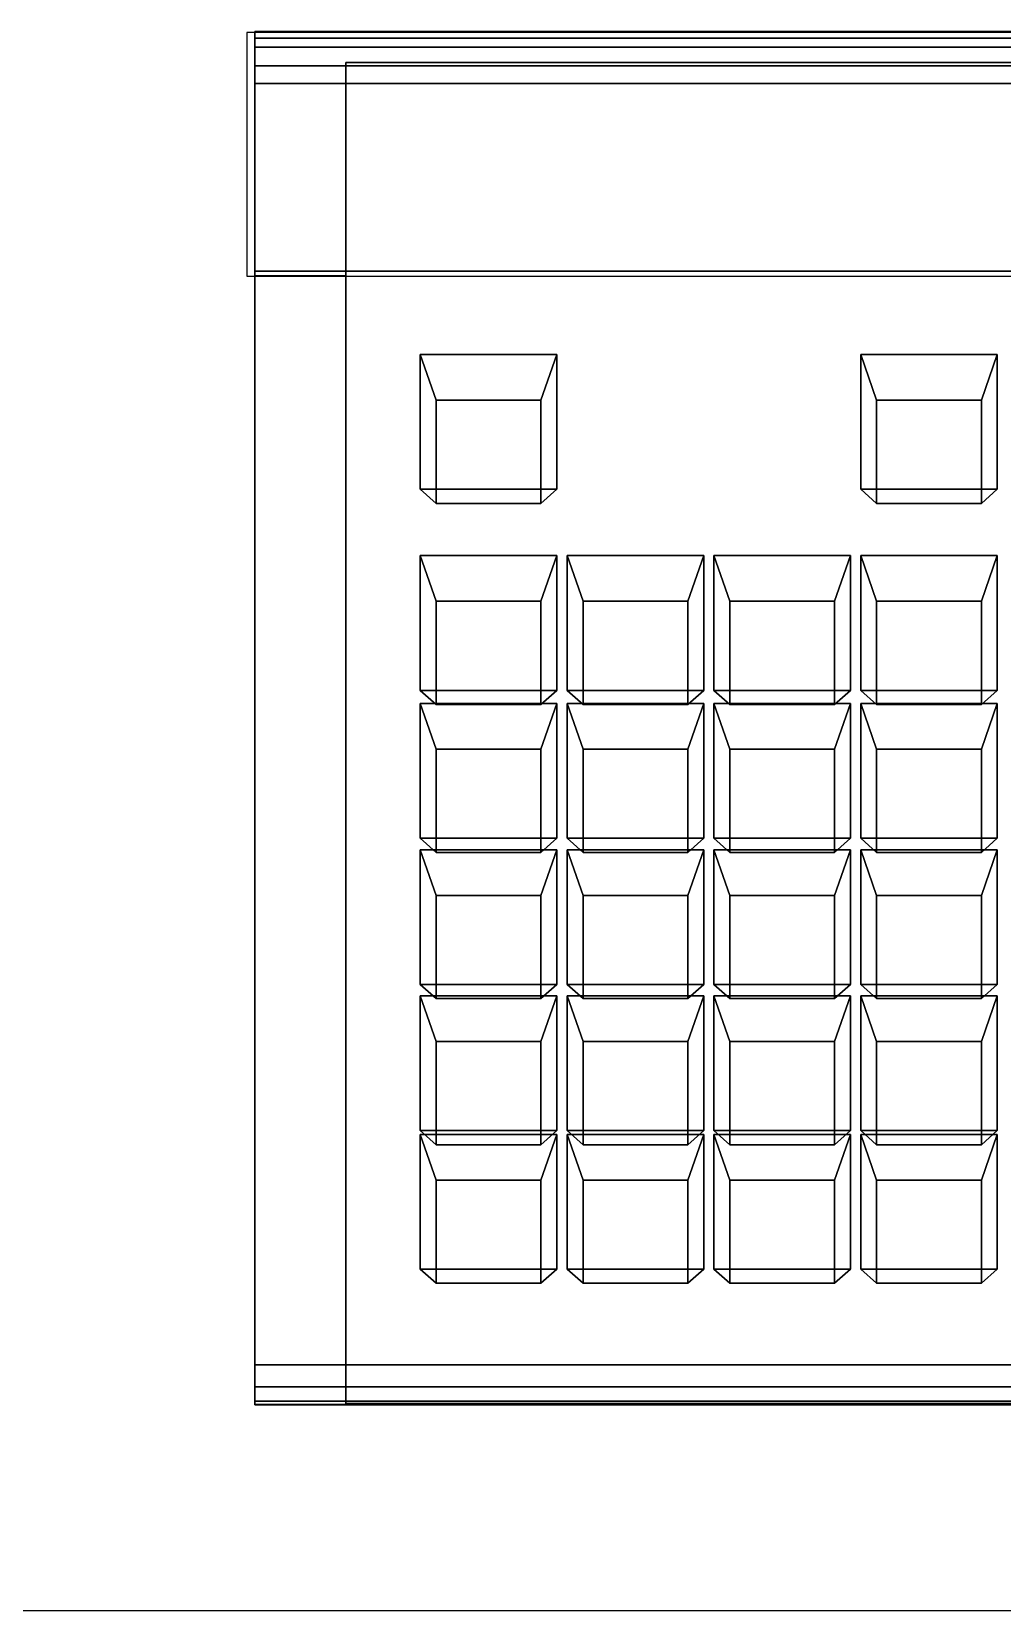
# Model space of a CAD drawing. Header units: millimetres. Extents: x 4513 to 24862, y 3359 to 11488.
# Drawn here: x 5457.4 to 5564, y 10880.2 to 11053.7 of the extents above; entities that cross this region are included whole.
import ezdxf

# ---------------------------------------------------------------- set-up
doc = ezdxf.new("R2010")
doc.units = ezdxf.units.MM
doc.layers.add('dwgmodels.com', color=169, linetype='Continuous')

msp = doc.modelspace()

# ---------------------------------------------------------------- linework, layer by layer
for p, q in [((5481, 11053.57), (5481, 11026.79)), ((5931.56, 11053.57), (5481, 11053.57)), ((5481.84, 11051.9), (5481.84, 10902.9)), ((5932.4, 11051.9), (5481.84, 11051.9)), ((5481, 11026.79), (5931.56, 11026.79)), ((5481.84, 10902.9), (5932.4, 10902.9))]:
    msp.add_line(p, q)
for points, invisible_edges in [([(5481.9, 11053.66, 16.95), (5491.9, 11050.27, 16.95), (5491.9, 11026.82, 16.95)], 13), ([(5481.9, 11053.66, 16.95), (5491.9, 11026.82, 16.95), (5481.9, 11026.82, 16.95)], 1), ([(5481.9, 11051.94, 24.89), (5481.9, 11052.93, 22.5), (5481.9, 11053.66, 16.95)], 12), ([(5481.9, 11051.94, 24.89), (5481.9, 11053.66, 16.95), (5481.9, 11026.82, 16.95)], 13), ([(5931.9, 11052.93, 22.5), (5481.9, 11053.66, 16.95), (5481.9, 11052.93, 22.5)], 1), ([(5931.9, 11052.93, 22.5), (5931.9, 11053.66, 16.95), (5481.9, 11053.66, 16.95)], 12), ([(5931.9, 11053.66, 16.95), (5921.9, 11050.27, 16.95), (5481.9, 11053.66, 16.95)], 3), ([(5481.9, 11053.66, 16.95), (5921.9, 11050.27, 16.95), (5491.9, 11050.27, 16.95)], 13), ([(5931.9, 11051.94, 24.89), (5931.9, 11052.93, 22.5), (5481.9, 11051.94, 24.89)], 2), ([(5931.9, 11052.93, 22.5), (5481.9, 11052.93, 22.5), (5481.9, 11051.94, 24.89)], 12), ([(5481.9, 11047.97, 26.85), (5481.9, 11049.88, 26.46), (5481.9, 11051.94, 24.89)], 12), ([(5481.9, 11049.88, 26.46), (5931.9, 11051.94, 24.89), (5481.9, 11051.94, 24.89)], 1), ([(5481.9, 11049.88, 26.46), (5931.9, 11049.88, 26.46), (5931.9, 11051.94, 24.89)], 12), ([(5931.9, 11049.88, 26.46), (5481.9, 11049.88, 26.46), (5481.9, 11047.97, 26.85)], 12), ([(5481.9, 11047.97, 26.85), (5931.9, 11047.97, 26.85), (5931.9, 11049.88, 26.46)], 12), ([(5491.9, 11050.27, 16.95), (5491.9, 10902.82, 1.85), (5491.9, 11026.82, 16.95)], 3), ([(5491.9, 11050.27, 16.95), (5491.9, 11050.27, 1.85), (5491.9, 10902.82, 1.85)], 12), ([(5921.9, 11050.27, 16.95), (5921.9, 11050.27, 1.85), (5491.9, 11050.27, 16.95)], 2), ([(5921.9, 11050.27, 1.85), (5491.9, 11050.27, 1.85), (5491.9, 11050.27, 16.95)], 12), ([(5491.9, 10902.82, 1.85), (5491.9, 11050.27, 1.85), (5921.9, 11050.27, 1.85)], 12), ([(5921.9, 11050.27, 1.85), (5921.9, 10902.82, 1.85), (5491.9, 10902.82, 1.85)], 12), ([(5481.9, 10907.22, 12.28), (5481.9, 11027.35, 26.85), (5481.9, 11047.97, 26.85)], 12), ([(5931.9, 11027.35, 26.85), (5931.9, 11047.97, 26.85), (5481.9, 11027.35, 26.85)], 2), ([(5931.9, 11047.97, 26.85), (5481.9, 11047.97, 26.85), (5481.9, 11027.35, 26.85)], 12), ([(5931.9, 11027.35, 26.85), (5481.9, 11027.35, 26.85), (5481.9, 10907.22, 12.28)], 12), ([(5481.9, 10907.22, 12.28), (5931.9, 10907.22, 12.28), (5931.9, 11027.35, 26.85)], 12), ([(5481.9, 11026.82, 16.95), (5481.9, 10902.82, 7.31), (5481.9, 10903.22, 9.27)], 13), ([(5481.9, 11026.82, 16.95), (5481.9, 10902.82, 2.63), (5481.9, 10902.82, 7.31)], 12), ([(5491.9, 10902.99, 2.65), (5481.9, 10902.82, 2.63), (5481.9, 11026.82, 16.95)], 13), ([(5491.9, 10902.99, 2.65), (5481.9, 11026.82, 16.95), (5491.9, 11026.82, 16.95)], 1), ([(5491.9, 10902.82, 1.85), (5491.9, 10902.99, 2.65), (5491.9, 11026.82, 16.95)], 12), ([(5500.06, 11018.19, 13.38), (5515.06, 11003.4, 10.91), (5500.06, 11003.4, 10.91)], 1), ([(5515.06, 11003.4, 10.91), (5500.06, 11018.19, 13.38), (5515.06, 11018.19, 13.38)], 1), ([(5515.06, 11018.19, 13.38), (5500.06, 11018.19, 13.38), (5501.81, 11013.18, 32.82)], 12), ([(5500.06, 11018.19, 13.38), (5500.06, 11003.4, 10.91), (5501.81, 11001.84, 30.93)], 12), ([(5501.81, 11001.84, 30.93), (5501.81, 11013.18, 32.82), (5500.06, 11018.19, 13.38)], 12), ([(5501.81, 11013.18, 32.82), (5513.31, 11013.18, 32.82), (5515.06, 11018.19, 13.38)], 12), ([(5515.06, 11003.4, 10.91), (5515.06, 11018.19, 13.38), (5513.31, 11013.18, 32.82)], 12), ([(5548.41, 11018.19, 13.38), (5563.41, 11018.19, 13.38), (5563.41, 11003.4, 10.91)], 12), ([(5548.41, 11018.19, 13.38), (5563.41, 11003.4, 10.91), (5548.41, 11003.4, 10.91)], 1), ([(5548.41, 11018.19, 13.38), (5548.41, 11003.4, 10.91), (5550.16, 11001.84, 30.93)], 12), ([(5550.16, 11001.84, 30.93), (5550.16, 11013.18, 32.82), (5548.41, 11018.19, 13.38)], 12), ([(5563.41, 11018.19, 13.38), (5548.41, 11018.19, 13.38), (5550.16, 11013.18, 32.82)], 12), ([(5550.16, 11013.18, 32.82), (5561.66, 11013.18, 32.82), (5563.41, 11018.19, 13.38)], 12), ([(5563.41, 11003.4, 10.91), (5563.41, 11018.19, 13.38), (5561.66, 11001.84, 30.93)], 2), ([(5563.41, 11018.19, 13.38), (5561.66, 11013.18, 32.82), (5561.66, 11001.84, 30.93)], 12), ([(5513.31, 11013.18, 32.82), (5501.81, 11001.84, 30.93), (5513.31, 11001.84, 30.93)], 1), ([(5513.31, 11013.18, 32.82), (5501.81, 11013.18, 32.82), (5501.81, 11001.84, 30.93)], 12), ([(5515.06, 11003.4, 10.91), (5513.31, 11013.18, 32.82), (5513.31, 11001.84, 30.93)], 1), ([(5550.16, 11013.18, 32.82), (5550.16, 11001.84, 30.93), (5561.66, 11001.84, 30.93)], 12), ([(5561.66, 11001.84, 30.93), (5561.66, 11013.18, 32.82), (5550.16, 11013.18, 32.82)], 12), ([(5500.06, 11003.4, 10.91), (5513.31, 11001.84, 30.93), (5501.81, 11001.84, 30.93)], 1), ([(5500.06, 11003.4, 10.91), (5515.06, 11003.4, 10.91), (5513.31, 11001.84, 30.93)], 12), ([(5548.41, 11003.4, 10.91), (5563.41, 11003.4, 10.91), (5550.16, 11001.84, 30.93)], 2), ([(5563.41, 11003.4, 10.91), (5561.66, 11001.84, 30.93), (5550.16, 11001.84, 30.93)], 12), ([(5515.06, 10996.1, 10.25), (5515.06, 10981.3, 7.79), (5500.06, 10996.1, 10.25)], 2), ([(5500.06, 10996.1, 10.25), (5515.06, 10981.3, 7.79), (5500.06, 10981.3, 7.79)], 1), ([(5515.06, 10996.1, 10.25), (5500.06, 10996.1, 10.25), (5513.31, 10991.09, 29.69)], 2), ([(5500.06, 10996.1, 10.25), (5501.81, 10991.09, 29.69), (5513.31, 10991.09, 29.69)], 12), ([(5500.06, 10981.3, 7.79), (5501.81, 10991.09, 29.69), (5500.06, 10996.1, 10.25)], 1), ([(5515.06, 10996.1, 10.25), (5513.31, 10991.09, 29.69), (5513.31, 10979.74, 27.8)], 12), ([(5513.31, 10979.74, 27.8), (5515.06, 10981.3, 7.79), (5515.06, 10996.1, 10.25)], 12), ([(5531.18, 10996.1, 10.25), (5531.18, 10981.3, 7.79), (5516.18, 10996.1, 10.25)], 2), ([(5516.18, 10996.1, 10.25), (5531.18, 10981.3, 7.79), (5516.18, 10981.3, 7.79)], 1), ([(5516.18, 10981.3, 7.79), (5517.93, 10991.09, 29.69), (5516.18, 10996.1, 10.25)], 1), ([(5531.18, 10996.1, 10.25), (5516.18, 10996.1, 10.25), (5517.93, 10991.09, 29.69)], 12), ([(5531.18, 10996.1, 10.25), (5517.93, 10991.09, 29.69), (5529.43, 10991.09, 29.69)], 1), ([(5531.18, 10996.1, 10.25), (5529.43, 10991.09, 29.69), (5529.43, 10979.74, 27.8)], 12), ([(5529.43, 10979.74, 27.8), (5531.18, 10981.3, 7.79), (5531.18, 10996.1, 10.25)], 12), ([(5532.3, 10996.1, 10.25), (5547.3, 10981.3, 7.79), (5532.3, 10981.3, 7.79)], 1), ([(5547.3, 10981.3, 7.79), (5532.3, 10996.1, 10.25), (5547.3, 10996.1, 10.25)], 1), ([(5532.3, 10996.1, 10.25), (5532.3, 10981.3, 7.79), (5534.05, 10979.74, 27.8)], 12), ([(5534.05, 10979.74, 27.8), (5534.05, 10991.09, 29.69), (5532.3, 10996.1, 10.25)], 12), ([(5547.3, 10996.1, 10.25), (5532.3, 10996.1, 10.25), (5534.05, 10991.09, 29.69)], 12), ([(5534.05, 10991.09, 29.69), (5545.55, 10991.09, 29.69), (5547.3, 10996.1, 10.25)], 12), ([(5547.3, 10996.1, 10.25), (5545.55, 10991.09, 29.69), (5547.3, 10981.3, 7.79)], 2), ([(5563.41, 10996.1, 10.25), (5563.41, 10981.3, 7.79), (5548.41, 10981.3, 7.79)], 12), ([(5563.41, 10996.1, 10.25), (5548.41, 10981.3, 7.79), (5548.41, 10996.1, 10.25)], 1), ([(5548.41, 10996.1, 10.25), (5550.16, 10979.74, 27.8), (5550.16, 10991.09, 29.69)], 1), ([(5548.41, 10996.1, 10.25), (5548.41, 10981.3, 7.79), (5550.16, 10979.74, 27.8)], 12), ([(5563.41, 10996.1, 10.25), (5548.41, 10996.1, 10.25), (5550.16, 10991.09, 29.69)], 12), ([(5563.41, 10996.1, 10.25), (5550.16, 10991.09, 29.69), (5561.66, 10991.09, 29.69)], 1), ([(5563.41, 10981.3, 7.79), (5563.41, 10996.1, 10.25), (5561.66, 10991.09, 29.69)], 12), ([(5500.06, 10981.3, 7.79), (5501.81, 10979.74, 27.8), (5501.81, 10991.09, 29.69)], 12), ([(5501.81, 10991.09, 29.69), (5501.81, 10979.74, 27.8), (5513.31, 10991.09, 29.69)], 2), ([(5501.81, 10979.74, 27.8), (5513.31, 10979.74, 27.8), (5513.31, 10991.09, 29.69)], 12), ([(5516.18, 10981.3, 7.79), (5517.93, 10979.74, 27.8), (5517.93, 10991.09, 29.69)], 12), ([(5529.43, 10991.09, 29.69), (5517.93, 10979.74, 27.8), (5529.43, 10979.74, 27.8)], 1), ([(5529.43, 10991.09, 29.69), (5517.93, 10991.09, 29.69), (5517.93, 10979.74, 27.8)], 12), ([(5534.05, 10991.09, 29.69), (5534.05, 10979.74, 27.8), (5545.55, 10979.74, 27.8)], 12), ([(5545.55, 10979.74, 27.8), (5545.55, 10991.09, 29.69), (5534.05, 10991.09, 29.69)], 12), ([(5545.55, 10991.09, 29.69), (5545.55, 10979.74, 27.8), (5547.3, 10981.3, 7.79)], 12), ([(5561.66, 10991.09, 29.69), (5550.16, 10991.09, 29.69), (5550.16, 10979.74, 27.8)], 12), ([(5550.16, 10979.74, 27.8), (5561.66, 10979.74, 27.8), (5561.66, 10991.09, 29.69)], 12), ([(5561.66, 10991.09, 29.69), (5561.66, 10979.74, 27.8), (5563.41, 10981.3, 7.79)], 12), ([(5500.06, 10981.3, 7.79), (5515.06, 10981.3, 7.79), (5501.81, 10979.74, 27.8)], 2), ([(5515.06, 10981.3, 7.79), (5513.31, 10979.74, 27.8), (5501.81, 10979.74, 27.8)], 12), ([(5517.93, 10979.74, 27.8), (5516.18, 10981.3, 7.79), (5531.18, 10981.3, 7.79)], 12), ([(5531.18, 10981.3, 7.79), (5529.43, 10979.74, 27.8), (5517.93, 10979.74, 27.8)], 12), ([(5534.05, 10979.74, 27.8), (5532.3, 10981.3, 7.79), (5547.3, 10981.3, 7.79)], 12), ([(5547.3, 10981.3, 7.79), (5545.55, 10979.74, 27.8), (5534.05, 10979.74, 27.8)], 12), ([(5548.41, 10981.3, 7.79), (5561.66, 10979.74, 27.8), (5550.16, 10979.74, 27.8)], 1), ([(5548.41, 10981.3, 7.79), (5563.41, 10981.3, 7.79), (5561.66, 10979.74, 27.8)], 12), ([(5515.06, 10979.84, 7.96), (5515.06, 10965.05, 5.5), (5500.06, 10979.84, 7.96)], 2), ([(5500.06, 10979.84, 7.96), (5515.06, 10965.05, 5.5), (5500.06, 10965.05, 5.5)], 1), ([(5515.06, 10979.84, 7.96), (5500.06, 10979.84, 7.96), (5501.81, 10974.83, 27.4)], 12), ([(5500.06, 10979.84, 7.96), (5501.81, 10963.49, 25.51), (5501.81, 10974.83, 27.4)], 1), ([(5500.06, 10979.84, 7.96), (5500.06, 10965.05, 5.5), (5501.81, 10963.49, 25.51)], 12), ([(5501.81, 10974.83, 27.4), (5513.31, 10974.83, 27.4), (5515.06, 10979.84, 7.96)], 12), ([(5515.06, 10979.84, 7.96), (5513.31, 10974.83, 27.4), (5515.06, 10965.05, 5.5)], 2), ([(5516.18, 10979.84, 7.96), (5531.18, 10979.84, 7.96), (5531.18, 10965.05, 5.5)], 12), ([(5516.18, 10979.84, 7.96), (5531.18, 10965.05, 5.5), (5516.18, 10965.05, 5.5)], 1), ([(5531.18, 10979.84, 7.96), (5516.18, 10979.84, 7.96), (5517.93, 10974.83, 27.4)], 12), ([(5516.18, 10979.84, 7.96), (5517.93, 10963.49, 25.51), (5517.93, 10974.83, 27.4)], 1), ([(5516.18, 10979.84, 7.96), (5516.18, 10965.05, 5.5), (5517.93, 10963.49, 25.51)], 12), ([(5517.93, 10974.83, 27.4), (5529.43, 10974.83, 27.4), (5531.18, 10979.84, 7.96)], 12), ([(5531.18, 10965.05, 5.5), (5531.18, 10979.84, 7.96), (5529.43, 10974.83, 27.4)], 12), ([(5547.3, 10979.84, 7.96), (5532.3, 10965.05, 5.5), (5532.3, 10979.84, 7.96)], 1), ([(5532.3, 10965.05, 5.5), (5547.3, 10979.84, 7.96), (5547.3, 10965.05, 5.5)], 1), ([(5532.3, 10979.84, 7.96), (5534.05, 10963.49, 25.51), (5534.05, 10974.83, 27.4)], 1), ([(5532.3, 10979.84, 7.96), (5532.3, 10965.05, 5.5), (5534.05, 10963.49, 25.51)], 12), ([(5547.3, 10979.84, 7.96), (5532.3, 10979.84, 7.96), (5534.05, 10974.83, 27.4)], 12), ([(5547.3, 10979.84, 7.96), (5534.05, 10974.83, 27.4), (5545.55, 10974.83, 27.4)], 1), ([(5547.3, 10979.84, 7.96), (5545.55, 10974.83, 27.4), (5545.55, 10963.49, 25.51)], 12), ([(5545.55, 10963.49, 25.51), (5547.3, 10965.05, 5.5), (5547.3, 10979.84, 7.96)], 12), ([(5548.41, 10979.84, 7.96), (5563.41, 10979.84, 7.96), (5563.41, 10965.05, 5.5)], 12), ([(5548.41, 10979.84, 7.96), (5563.41, 10965.05, 5.5), (5548.41, 10965.05, 5.5)], 1), ([(5548.41, 10979.84, 7.96), (5548.41, 10965.05, 5.5), (5550.16, 10963.49, 25.51)], 12), ([(5550.16, 10963.49, 25.51), (5550.16, 10974.83, 27.4), (5548.41, 10979.84, 7.96)], 12), ([(5563.41, 10979.84, 7.96), (5548.41, 10979.84, 7.96), (5550.16, 10974.83, 27.4)], 12), ([(5550.16, 10974.83, 27.4), (5561.66, 10974.83, 27.4), (5563.41, 10979.84, 7.96)], 12), ([(5563.41, 10965.05, 5.5), (5563.41, 10979.84, 7.96), (5561.66, 10963.49, 25.51)], 2), ([(5563.41, 10979.84, 7.96), (5561.66, 10974.83, 27.4), (5561.66, 10963.49, 25.51)], 12), ([(5513.31, 10974.83, 27.4), (5501.81, 10974.83, 27.4), (5501.81, 10963.49, 25.51)], 12), ([(5501.81, 10963.49, 25.51), (5513.31, 10963.49, 25.51), (5513.31, 10974.83, 27.4)], 12), ([(5513.31, 10974.83, 27.4), (5513.31, 10963.49, 25.51), (5515.06, 10965.05, 5.5)], 12), ([(5529.43, 10974.83, 27.4), (5517.93, 10974.83, 27.4), (5517.93, 10963.49, 25.51)], 12), ([(5517.93, 10963.49, 25.51), (5529.43, 10963.49, 25.51), (5529.43, 10974.83, 27.4)], 12), ([(5531.18, 10965.05, 5.5), (5529.43, 10974.83, 27.4), (5529.43, 10963.49, 25.51)], 1), ([(5545.55, 10974.83, 27.4), (5534.05, 10974.83, 27.4), (5534.05, 10963.49, 25.51)], 12), ([(5534.05, 10963.49, 25.51), (5545.55, 10963.49, 25.51), (5545.55, 10974.83, 27.4)], 12), ([(5561.66, 10974.83, 27.4), (5550.16, 10974.83, 27.4), (5561.66, 10963.49, 25.51)], 2), ([(5550.16, 10974.83, 27.4), (5550.16, 10963.49, 25.51), (5561.66, 10963.49, 25.51)], 12), ([(5500.06, 10965.05, 5.5), (5513.31, 10963.49, 25.51), (5501.81, 10963.49, 25.51)], 1), ([(5500.06, 10965.05, 5.5), (5515.06, 10965.05, 5.5), (5513.31, 10963.49, 25.51)], 12), ([(5517.93, 10963.49, 25.51), (5516.18, 10965.05, 5.5), (5531.18, 10965.05, 5.5)], 12), ([(5531.18, 10965.05, 5.5), (5529.43, 10963.49, 25.51), (5517.93, 10963.49, 25.51)], 12), ([(5547.3, 10965.05, 5.5), (5545.55, 10963.49, 25.51), (5532.3, 10965.05, 5.5)], 2), ([(5545.55, 10963.49, 25.51), (5534.05, 10963.49, 25.51), (5532.3, 10965.05, 5.5)], 12), ([(5548.41, 10965.05, 5.5), (5563.41, 10965.05, 5.5), (5561.66, 10963.49, 25.51)], 12), ([(5561.66, 10963.49, 25.51), (5550.16, 10963.49, 25.51), (5548.41, 10965.05, 5.5)], 12), ([(5500.06, 10963.8, 5.67), (5500.06, 10949, 3.21), (5501.81, 10947.44, 23.22)], 12), ([(5515.06, 10963.8, 5.67), (5515.06, 10949, 3.21), (5500.06, 10949, 3.21)], 12), ([(5515.06, 10963.8, 5.67), (5500.06, 10949, 3.21), (5500.06, 10963.8, 5.67)], 1), ([(5515.06, 10963.8, 5.67), (5500.06, 10963.8, 5.67), (5513.31, 10958.78, 25.11)], 2), ([(5500.06, 10963.8, 5.67), (5501.81, 10958.78, 25.11), (5513.31, 10958.78, 25.11)], 12), ([(5501.81, 10947.44, 23.22), (5501.81, 10958.78, 25.11), (5500.06, 10963.8, 5.67)], 12), ([(5515.06, 10949, 3.21), (5515.06, 10963.8, 5.67), (5513.31, 10947.44, 23.22)], 2), ([(5515.06, 10963.8, 5.67), (5513.31, 10958.78, 25.11), (5513.31, 10947.44, 23.22)], 12), ([(5516.18, 10963.8, 5.67), (5516.18, 10949, 3.21), (5517.93, 10947.44, 23.22)], 12), ([(5516.18, 10949, 3.21), (5531.18, 10963.8, 5.67), (5531.18, 10949, 3.21)], 1), ([(5531.18, 10963.8, 5.67), (5516.18, 10949, 3.21), (5516.18, 10963.8, 5.67)], 1), ([(5516.18, 10963.8, 5.67), (5517.93, 10947.44, 23.22), (5517.93, 10958.78, 25.11)], 1), ([(5531.18, 10963.8, 5.67), (5516.18, 10963.8, 5.67), (5517.93, 10958.78, 25.11)], 12), ([(5531.18, 10963.8, 5.67), (5517.93, 10958.78, 25.11), (5529.43, 10958.78, 25.11)], 1), ([(5529.43, 10947.44, 23.22), (5531.18, 10949, 3.21), (5531.18, 10963.8, 5.67)], 12), ([(5531.18, 10963.8, 5.67), (5529.43, 10958.78, 25.11), (5529.43, 10947.44, 23.22)], 12), ([(5532.3, 10963.8, 5.67), (5532.3, 10949, 3.21), (5534.05, 10947.44, 23.22)], 12), ([(5532.3, 10963.8, 5.67), (5547.3, 10963.8, 5.67), (5547.3, 10949, 3.21)], 12), ([(5532.3, 10963.8, 5.67), (5547.3, 10949, 3.21), (5532.3, 10949, 3.21)], 1), ([(5532.3, 10963.8, 5.67), (5534.05, 10947.44, 23.22), (5534.05, 10958.78, 25.11)], 1), ([(5547.3, 10963.8, 5.67), (5532.3, 10963.8, 5.67), (5534.05, 10958.78, 25.11)], 12), ([(5547.3, 10963.8, 5.67), (5534.05, 10958.78, 25.11), (5545.55, 10958.78, 25.11)], 1), ([(5545.55, 10947.44, 23.22), (5547.3, 10949, 3.21), (5547.3, 10963.8, 5.67)], 12), ([(5547.3, 10963.8, 5.67), (5545.55, 10958.78, 25.11), (5545.55, 10947.44, 23.22)], 12), ([(5563.41, 10963.8, 5.67), (5563.41, 10949, 3.21), (5548.41, 10963.8, 5.67)], 2), ([(5548.41, 10963.8, 5.67), (5563.41, 10949, 3.21), (5548.41, 10949, 3.21)], 1), ([(5548.41, 10949, 3.21), (5550.16, 10958.78, 25.11), (5548.41, 10963.8, 5.67)], 1), ([(5563.41, 10963.8, 5.67), (5548.41, 10963.8, 5.67), (5550.16, 10958.78, 25.11)], 12), ([(5550.16, 10958.78, 25.11), (5561.66, 10958.78, 25.11), (5563.41, 10963.8, 5.67)], 12), ([(5563.41, 10949, 3.21), (5563.41, 10963.8, 5.67), (5561.66, 10958.78, 25.11)], 12), ([(5513.31, 10958.78, 25.11), (5501.81, 10947.44, 23.22), (5513.31, 10947.44, 23.22)], 1), ([(5513.31, 10958.78, 25.11), (5501.81, 10958.78, 25.11), (5501.81, 10947.44, 23.22)], 12), ([(5529.43, 10958.78, 25.11), (5517.93, 10958.78, 25.11), (5517.93, 10947.44, 23.22)], 12), ([(5517.93, 10947.44, 23.22), (5529.43, 10947.44, 23.22), (5529.43, 10958.78, 25.11)], 12), ([(5545.55, 10958.78, 25.11), (5534.05, 10958.78, 25.11), (5534.05, 10947.44, 23.22)], 12), ([(5534.05, 10947.44, 23.22), (5545.55, 10947.44, 23.22), (5545.55, 10958.78, 25.11)], 12), ([(5548.41, 10949, 3.21), (5550.16, 10947.44, 23.22), (5550.16, 10958.78, 25.11)], 12), ([(5561.66, 10958.78, 25.11), (5550.16, 10947.44, 23.22), (5561.66, 10947.44, 23.22)], 1), ([(5561.66, 10958.78, 25.11), (5550.16, 10958.78, 25.11), (5550.16, 10947.44, 23.22)], 12), ([(5561.66, 10958.78, 25.11), (5561.66, 10947.44, 23.22), (5563.41, 10949, 3.21)], 12), ([(5500.06, 10949, 3.21), (5513.31, 10947.44, 23.22), (5501.81, 10947.44, 23.22)], 1), ([(5500.06, 10949, 3.21), (5515.06, 10949, 3.21), (5513.31, 10947.44, 23.22)], 12), ([(5500.06, 10947.75, 3.8), (5501.81, 10931.39, 21.35), (5501.81, 10942.74, 23.24)], 1), ([(5500.06, 10947.75, 3.8), (5500.06, 10932.95, 1.33), (5501.81, 10931.39, 21.35)], 12), ([(5500.06, 10947.75, 3.8), (5513.31, 10942.74, 23.24), (5515.06, 10947.75, 3.8)], 1), ([(5500.06, 10947.75, 3.8), (5501.81, 10942.74, 23.24), (5513.31, 10942.74, 23.24)], 12), ([(5500.06, 10947.75, 3.8), (5515.06, 10947.75, 3.8), (5500.06, 10932.95, 1.33)], 2), ([(5500.06, 10932.95, 1.33), (5515.06, 10947.75, 3.8), (5515.06, 10932.95, 1.33)], 1), ([(5515.06, 10947.75, 3.8), (5513.31, 10942.74, 23.24), (5513.31, 10931.39, 21.35)], 12), ([(5513.31, 10931.39, 21.35), (5515.06, 10932.95, 1.33), (5515.06, 10947.75, 3.8)], 12), ([(5531.18, 10949, 3.21), (5529.43, 10947.44, 23.22), (5516.18, 10949, 3.21)], 2), ([(5529.43, 10947.44, 23.22), (5517.93, 10947.44, 23.22), (5516.18, 10949, 3.21)], 12), ([(5531.18, 10947.75, 3.8), (5516.18, 10947.75, 3.8), (5517.93, 10942.74, 23.24)], 12), ([(5516.18, 10947.75, 3.8), (5516.18, 10932.95, 1.33), (5517.93, 10931.39, 21.35)], 12), ([(5517.93, 10931.39, 21.35), (5517.93, 10942.74, 23.24), (5516.18, 10947.75, 3.8)], 12), ([(5516.18, 10947.75, 3.8), (5531.18, 10932.95, 1.33), (5516.18, 10932.95, 1.33)], 1), ([(5531.18, 10932.95, 1.33), (5516.18, 10947.75, 3.8), (5531.18, 10947.75, 3.8)], 1), ([(5517.93, 10942.74, 23.24), (5529.43, 10942.74, 23.24), (5531.18, 10947.75, 3.8)], 12), ([(5531.18, 10947.75, 3.8), (5529.43, 10942.74, 23.24), (5529.43, 10931.39, 21.35)], 12), ([(5529.43, 10931.39, 21.35), (5531.18, 10932.95, 1.33), (5531.18, 10947.75, 3.8)], 12), ([(5547.3, 10949, 3.21), (5534.05, 10947.44, 23.22), (5532.3, 10949, 3.21)], 1), ([(5532.3, 10947.75, 3.8), (5532.3, 10932.95, 1.33), (5534.05, 10931.39, 21.35)], 12), ([(5534.05, 10931.39, 21.35), (5534.05, 10942.74, 23.24), (5532.3, 10947.75, 3.8)], 12), ([(5532.3, 10947.75, 3.8), (5534.05, 10942.74, 23.24), (5547.3, 10947.75, 3.8)], 2), ([(5547.3, 10947.75, 3.8), (5547.3, 10932.95, 1.33), (5532.3, 10947.75, 3.8)], 2), ([(5532.3, 10947.75, 3.8), (5547.3, 10932.95, 1.33), (5532.3, 10932.95, 1.33)], 1), ([(5547.3, 10949, 3.21), (5545.55, 10947.44, 23.22), (5534.05, 10947.44, 23.22)], 12), ([(5534.05, 10942.74, 23.24), (5545.55, 10942.74, 23.24), (5547.3, 10947.75, 3.8)], 12), ([(5547.3, 10932.95, 1.33), (5547.3, 10947.75, 3.8), (5545.55, 10931.39, 21.35)], 2), ([(5547.3, 10947.75, 3.8), (5545.55, 10942.74, 23.24), (5545.55, 10931.39, 21.35)], 12), ([(5550.16, 10947.44, 23.22), (5548.41, 10949, 3.21), (5563.41, 10949, 3.21)], 12), ([(5550.16, 10942.74, 23.24), (5548.41, 10947.75, 3.8), (5548.41, 10932.95, 1.33)], 12), ([(5563.41, 10947.75, 3.8), (5548.41, 10947.75, 3.8), (5550.16, 10942.74, 23.24)], 12), ([(5548.41, 10947.75, 3.8), (5563.41, 10932.95, 1.33), (5548.41, 10932.95, 1.33)], 1), ([(5563.41, 10932.95, 1.33), (5548.41, 10947.75, 3.8), (5563.41, 10947.75, 3.8)], 1), ([(5563.41, 10949, 3.21), (5561.66, 10947.44, 23.22), (5550.16, 10947.44, 23.22)], 12), ([(5550.16, 10942.74, 23.24), (5561.66, 10942.74, 23.24), (5563.41, 10947.75, 3.8)], 12), ([(5563.41, 10932.95, 1.33), (5563.41, 10947.75, 3.8), (5561.66, 10931.39, 21.35)], 2), ([(5563.41, 10947.75, 3.8), (5561.66, 10942.74, 23.24), (5561.66, 10931.39, 21.35)], 12), ([(5501.81, 10942.74, 23.24), (5501.81, 10931.39, 21.35), (5513.31, 10931.39, 21.35)], 12), ([(5513.31, 10931.39, 21.35), (5513.31, 10942.74, 23.24), (5501.81, 10942.74, 23.24)], 12), ([(5529.43, 10942.74, 23.24), (5517.93, 10942.74, 23.24), (5529.43, 10931.39, 21.35)], 2), ([(5517.93, 10942.74, 23.24), (5517.93, 10931.39, 21.35), (5529.43, 10931.39, 21.35)], 12), ([(5545.55, 10942.74, 23.24), (5534.05, 10942.74, 23.24), (5545.55, 10931.39, 21.35)], 2), ([(5534.05, 10942.74, 23.24), (5534.05, 10931.39, 21.35), (5545.55, 10931.39, 21.35)], 12), ([(5548.41, 10932.95, 1.33), (5550.16, 10931.39, 21.35), (5550.16, 10942.74, 23.24)], 12), ([(5550.16, 10931.39, 21.35), (5561.66, 10931.39, 21.35), (5561.66, 10942.74, 23.24)], 12), ([(5561.66, 10942.74, 23.24), (5550.16, 10942.74, 23.24), (5550.16, 10931.39, 21.35)], 12), ([(5500.06, 10932.95, 1.33), (5515.06, 10932.95, 1.33), (5501.81, 10931.39, 21.35)], 2), ([(5500.06, 10932.53, 1.5), (5500.06, 10917.74, -0.96), (5501.81, 10916.18, 19.06)], 12), ([(5501.81, 10916.18, 19.06), (5501.81, 10927.52, 20.95), (5500.06, 10932.53, 1.5)], 12), ([(5515.06, 10932.53, 1.5), (5515.06, 10917.74, -0.96), (5500.06, 10917.74, -0.96)], 12), ([(5515.06, 10932.53, 1.5), (5500.06, 10917.74, -0.96), (5500.06, 10932.53, 1.5)], 1), ([(5500.06, 10932.53, 1.5), (5501.81, 10927.52, 20.95), (5513.31, 10927.52, 20.95)], 12), ([(5513.31, 10927.52, 20.95), (5515.06, 10932.53, 1.5), (5500.06, 10932.53, 1.5)], 12), ([(5515.06, 10932.95, 1.33), (5513.31, 10931.39, 21.35), (5501.81, 10931.39, 21.35)], 12), ([(5515.06, 10932.53, 1.5), (5513.31, 10927.52, 20.95), (5515.06, 10917.74, -0.96)], 2), ([(5516.18, 10932.95, 1.33), (5531.18, 10932.95, 1.33), (5529.43, 10931.39, 21.35)], 12), ([(5529.43, 10931.39, 21.35), (5517.93, 10931.39, 21.35), (5516.18, 10932.95, 1.33)], 12), ([(5516.18, 10932.53, 1.5), (5517.93, 10916.18, 19.06), (5517.93, 10927.52, 20.95)], 1), ([(5516.18, 10932.53, 1.5), (5516.18, 10917.74, -0.96), (5517.93, 10916.18, 19.06)], 12), ([(5531.18, 10932.53, 1.5), (5531.18, 10917.74, -0.96), (5516.18, 10932.53, 1.5)], 2), ([(5516.18, 10932.53, 1.5), (5531.18, 10917.74, -0.96), (5516.18, 10917.74, -0.96)], 1), ([(5531.18, 10932.53, 1.5), (5516.18, 10932.53, 1.5), (5517.93, 10927.52, 20.95)], 12), ([(5517.93, 10927.52, 20.95), (5529.43, 10927.52, 20.95), (5531.18, 10932.53, 1.5)], 12), ([(5531.18, 10917.74, -0.96), (5531.18, 10932.53, 1.5), (5529.43, 10927.52, 20.95)], 12), ([(5534.05, 10931.39, 21.35), (5532.3, 10932.95, 1.33), (5547.3, 10932.95, 1.33)], 12), ([(5532.3, 10932.53, 1.5), (5532.3, 10917.74, -0.96), (5534.05, 10916.18, 19.06)], 12), ([(5534.05, 10916.18, 19.06), (5534.05, 10927.52, 20.95), (5532.3, 10932.53, 1.5)], 12), ([(5547.3, 10932.53, 1.5), (5547.3, 10917.74, -0.96), (5532.3, 10917.74, -0.96)], 12), ([(5547.3, 10932.53, 1.5), (5532.3, 10917.74, -0.96), (5532.3, 10932.53, 1.5)], 1), ([(5532.3, 10932.53, 1.5), (5534.05, 10927.52, 20.95), (5547.3, 10932.53, 1.5)], 2), ([(5547.3, 10932.95, 1.33), (5545.55, 10931.39, 21.35), (5534.05, 10931.39, 21.35)], 12), ([(5534.05, 10927.52, 20.95), (5545.55, 10927.52, 20.95), (5547.3, 10932.53, 1.5)], 12), ([(5547.3, 10917.74, -0.96), (5547.3, 10932.53, 1.5), (5545.55, 10916.18, 19.06)], 2), ([(5547.3, 10932.53, 1.5), (5545.55, 10927.52, 20.95), (5545.55, 10916.18, 19.06)], 12), ([(5548.41, 10932.95, 1.33), (5561.66, 10931.39, 21.35), (5550.16, 10931.39, 21.35)], 1), ([(5548.41, 10932.95, 1.33), (5563.41, 10932.95, 1.33), (5561.66, 10931.39, 21.35)], 12), ([(5550.16, 10927.52, 20.95), (5548.41, 10932.53, 1.5), (5548.41, 10917.74, -0.96)], 12), ([(5548.41, 10932.53, 1.5), (5563.41, 10917.74, -0.96), (5548.41, 10917.74, -0.96)], 1), ([(5563.41, 10917.74, -0.96), (5548.41, 10932.53, 1.5), (5563.41, 10932.53, 1.5)], 1), ([(5548.41, 10932.53, 1.5), (5550.16, 10927.52, 20.95), (5563.41, 10932.53, 1.5)], 2), ([(5550.16, 10927.52, 20.95), (5561.66, 10927.52, 20.95), (5563.41, 10932.53, 1.5)], 12), ([(5563.41, 10932.53, 1.5), (5561.66, 10927.52, 20.95), (5563.41, 10917.74, -0.96)], 2), ([(5501.81, 10927.52, 20.95), (5501.81, 10916.18, 19.06), (5513.31, 10916.18, 19.06)], 12), ([(5513.31, 10916.18, 19.06), (5513.31, 10927.52, 20.95), (5501.81, 10927.52, 20.95)], 12), ([(5513.31, 10927.52, 20.95), (5513.31, 10916.18, 19.06), (5515.06, 10917.74, -0.96)], 12), ([(5529.43, 10927.52, 20.95), (5517.93, 10927.52, 20.95), (5517.93, 10916.18, 19.06)], 12), ([(5517.93, 10916.18, 19.06), (5529.43, 10916.18, 19.06), (5529.43, 10927.52, 20.95)], 12), ([(5529.43, 10927.52, 20.95), (5529.43, 10916.18, 19.06), (5531.18, 10917.74, -0.96)], 12), ([(5545.55, 10927.52, 20.95), (5534.05, 10927.52, 20.95), (5545.55, 10916.18, 19.06)], 2), ([(5534.05, 10927.52, 20.95), (5534.05, 10916.18, 19.06), (5545.55, 10916.18, 19.06)], 12), ([(5548.41, 10917.74, -0.96), (5550.16, 10916.18, 19.06), (5550.16, 10927.52, 20.95)], 12), ([(5550.16, 10927.52, 20.95), (5550.16, 10916.18, 19.06), (5561.66, 10916.18, 19.06)], 12), ([(5561.66, 10916.18, 19.06), (5561.66, 10927.52, 20.95), (5550.16, 10927.52, 20.95)], 12), ([(5561.66, 10927.52, 20.95), (5561.66, 10916.18, 19.06), (5563.41, 10917.74, -0.96)], 12), ([(5501.81, 10916.18, 19.06), (5500.06, 10917.74, -0.96), (5515.06, 10917.74, -0.96)], 12), ([(5515.06, 10917.74, -0.96), (5513.31, 10916.18, 19.06), (5501.81, 10916.18, 19.06)], 12), ([(5529.43, 10916.18, 19.06), (5517.93, 10916.18, 19.06), (5516.18, 10917.74, -0.96)], 12), ([(5516.18, 10917.74, -0.96), (5531.18, 10917.74, -0.96), (5529.43, 10916.18, 19.06)], 12), ([(5547.3, 10917.74, -0.96), (5545.55, 10916.18, 19.06), (5532.3, 10917.74, -0.96)], 2), ([(5545.55, 10916.18, 19.06), (5534.05, 10916.18, 19.06), (5532.3, 10917.74, -0.96)], 12), ([(5563.41, 10917.74, -0.96), (5550.16, 10916.18, 19.06), (5548.41, 10917.74, -0.96)], 1), ([(5563.41, 10917.74, -0.96), (5561.66, 10916.18, 19.06), (5550.16, 10916.18, 19.06)], 12), ([(5481.9, 10903.22, 9.27), (5481.9, 10904.82, 11.31), (5481.9, 10907.22, 12.28)], 12), ([(5931.9, 10904.82, 11.31), (5481.9, 10907.22, 12.28), (5481.9, 10904.82, 11.31)], 1), ([(5931.9, 10904.82, 11.31), (5931.9, 10907.22, 12.28), (5481.9, 10907.22, 12.28)], 12), ([(5931.9, 10904.82, 11.31), (5481.9, 10904.82, 11.31), (5481.9, 10903.22, 9.27)], 12), ([(5481.9, 10903.22, 9.27), (5931.9, 10903.22, 9.27), (5931.9, 10904.82, 11.31)], 12), ([(5931.9, 10902.82, 7.31), (5931.9, 10903.22, 9.27), (5481.9, 10903.22, 9.27)], 12), ([(5481.9, 10903.22, 9.27), (5481.9, 10902.82, 7.31), (5931.9, 10902.82, 7.31)], 12), ([(5491.9, 10902.99, 2.65), (5931.9, 10902.82, 2.63), (5481.9, 10902.82, 2.63)], 13), ([(5481.9, 10902.82, 7.31), (5481.9, 10902.82, 2.63), (5931.9, 10902.82, 2.63)], 12), ([(5931.9, 10902.82, 2.63), (5931.9, 10902.82, 7.31), (5481.9, 10902.82, 7.31)], 12), ([(5931.9, 10902.82, 2.63), (5491.9, 10902.99, 2.65), (5921.9, 10902.99, 2.65)], 13), ([(5921.9, 10902.82, 1.85), (5921.9, 10902.99, 2.65), (5491.9, 10902.99, 2.65)], 12), ([(5491.9, 10902.99, 2.65), (5491.9, 10902.82, 1.85), (5921.9, 10902.82, 1.85)], 12)]:
    msp.add_3dface(points, dxfattribs=dict(invisible_edges=invisible_edges))
at = {"layer": 'dwgmodels.com'}
msp.add_line((4512.96, 10880.25), (24839.16, 10880.25), dxfattribs=at)

doc.saveas('drawing.dxf')
